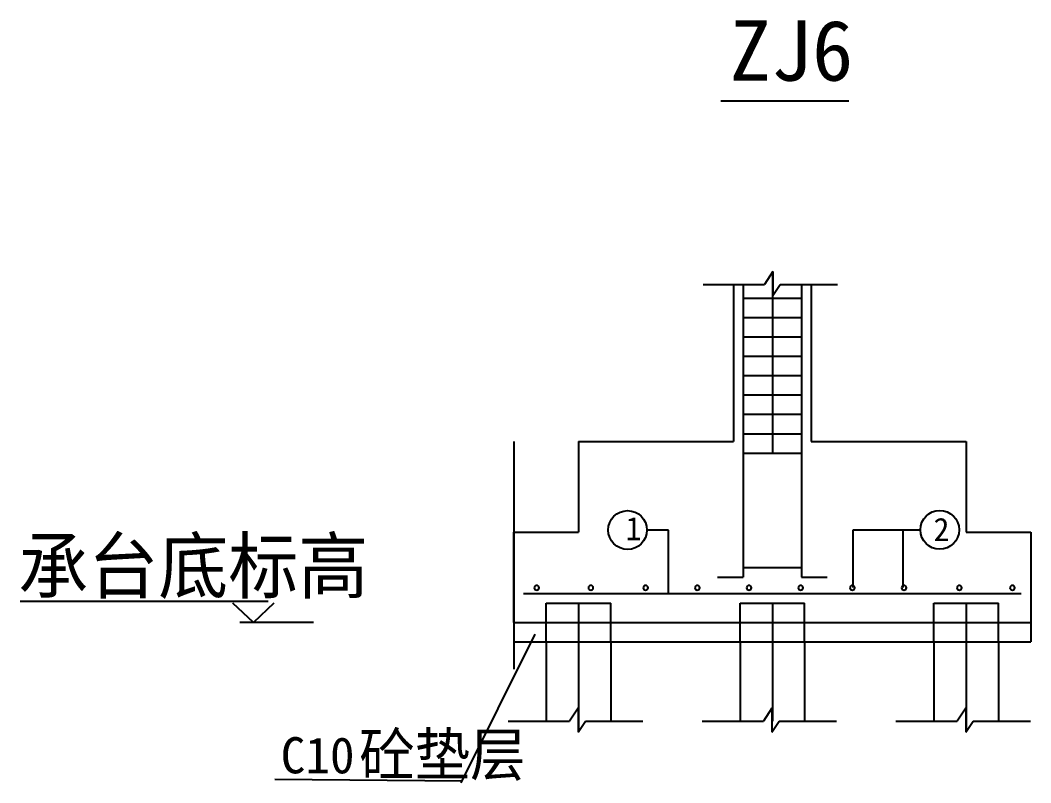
# Model space of a CAD drawing. Header units: metres. Extents: x 4568 to 182545, y -86951 to 35529.
# Drawn here: x 23279 to 28537, y -74490 to -70521 of the extents above; entities that cross this region are included whole.
import ezdxf

# ---------------------------------------------------------------- set-up
doc = ezdxf.new("R2010")
doc.units = ezdxf.units.M
for name, color, linetype in [('AXIS', 9, 'Continuous'), ('CCX', 7, 'Continuous'), ('HZ', 2, 'Continuous'), ('LIS', 2, 'Continuous'), ('LT', 7, 'Continuous'), ('LTX', 7, 'Continuous'), ('STEEL', 2, 'Continuous'), ('TXT', 7, 'Continuous')]:
    doc.layers.add(name, color=color, linetype=linetype)
doc.dimstyles.get("Standard").update_dxf_attribs({"dimtxt": 2.5, "dimasz": 2.5, "dimexe": 1.25, "dimexo": 0.625, "dimtad": 1, "dimcen": 2.5, "dimazin": 3, "dimtfac": 1, "dimtmove": 0, "dimatfit": 3})

# ---------------------------------------------------------------- blocks, each defined once
blk = doc.blocks.new('_CLOSEDFILLED')
at = {"color": 0, "linetype": 'BYBLOCK'}
blk.add_solid([(-1, 0), (0, 0), (-1, 0)], dxfattribs=at)
blk = doc.blocks.new('*D505')
for p, q in [((25847.45, -73184.76), (25847.45, -73420.08)), ((25847.2, -73420.08), (25846.95, -73420.08)), ((25847.45, -73655.4), (25847.45, -73420.08)), ((25847.45, -73420.08), (25847.45, -73420.08)), ((25847.7, -73420.08), (25847.95, -73420.08))]:
    blk.add_line(p, q)
at = {"layer": 'Defpoints'}
for p in [(25847.45, -73184.76), (25847.45, -73420.08), (25847.45, -73655.4)]:
    blk.add_point(p, dxfattribs=at)
at = {"layer": 'CCX', "xscale": 0.25, "yscale": 0.25}
blk.add_blockref('_CLOSEDFILLED', (25847.45, -73420.08), dxfattribs=at)
at = {"layer": 'CCX', "xscale": 0.25, "yscale": 0.25, "rotation": 180}
blk.add_blockref('_CLOSEDFILLED', (25847.45, -73420.08), dxfattribs=at)
at = {"layer": 'CCX', "insert": (25847.45, -73418.955), "char_height": 1, "attachment_point": 5}
blk.add_mtext('H1', dxfattribs=at)
blk = doc.blocks.new('*D506')
for p, q in [((25847.2, -73377.31), (25846.95, -73377.31)), ((25847.45, -73554.55), (25847.45, -73377.31)), ((25847.45, -73504.12), (25847.45, -73377.31)), ((25847.45, -73377.31), (25847.45, -73377.31)), ((25847.7, -73377.31), (25847.95, -73377.31))]:
    blk.add_line(p, q)
at = {"layer": 'Defpoints'}
for p in [(25847.45, -73377.31), (25847.45, -73504.12), (25847.45, -73554.55)]:
    blk.add_point(p, dxfattribs=at)
at = {"layer": 'CCX', "xscale": 0.25, "yscale": 0.25}
blk.add_blockref('_CLOSEDFILLED', (25847.45, -73377.31), dxfattribs=at)
at = {"layer": 'CCX', "xscale": 0.25, "yscale": 0.25, "rotation": 180}
blk.add_blockref('_CLOSEDFILLED', (25847.45, -73377.31), dxfattribs=at)
at = {"layer": 'CCX', "insert": (25847.45, -73376.185), "char_height": 1, "attachment_point": 5}
blk.add_mtext('35', dxfattribs=at)
blk = doc.blocks.new('*D507')
for p, q in [((25847.45, -73655.4), (25847.45, -73897.34)), ((25847.45, -73756.26), (25847.45, -73897.34)), ((25847.2, -73897.34), (25846.95, -73897.34)), ((25847.45, -73897.34), (25847.45, -73897.34)), ((25847.7, -73897.34), (25847.95, -73897.34))]:
    blk.add_line(p, q)
at = {"layer": 'Defpoints'}
for p in [(25847.45, -73655.4), (25847.45, -73756.26), (25847.45, -73897.34)]:
    blk.add_point(p, dxfattribs=at)
at = {"layer": 'CCX', "xscale": 0.25, "yscale": 0.25}
blk.add_blockref('_CLOSEDFILLED', (25847.45, -73897.34), dxfattribs=at)
at = {"layer": 'CCX', "xscale": 0.25, "yscale": 0.25, "rotation": 180}
blk.add_blockref('_CLOSEDFILLED', (25847.45, -73897.34), dxfattribs=at)
at = {"layer": 'CCX', "insert": (25847.45, -73896.215), "char_height": 1, "attachment_point": 5}
blk.add_mtext('80', dxfattribs=at)
blk = doc.blocks.new('*D508')
for p, q in [((25847.45, -72714.11), (25847.45, -73184.76)), ((25847.2, -73184.76), (25846.95, -73184.76)), ((25847.45, -73655.4), (25847.45, -73184.76)), ((25847.45, -73184.76), (25847.45, -73184.76)), ((25847.7, -73184.76), (25847.95, -73184.76))]:
    blk.add_line(p, q)
at = {"layer": 'Defpoints'}
for p in [(25847.45, -72714.11), (25847.45, -73184.76), (25847.45, -73655.4)]:
    blk.add_point(p, dxfattribs=at)
at = {"layer": 'CCX', "xscale": 0.25, "yscale": 0.25}
blk.add_blockref('_CLOSEDFILLED', (25847.45, -73184.76), dxfattribs=at)
at = {"layer": 'CCX', "xscale": 0.25, "yscale": 0.25, "rotation": 180}
blk.add_blockref('_CLOSEDFILLED', (25847.45, -73184.76), dxfattribs=at)
at = {"layer": 'CCX', "insert": (25847.45, -73183.635), "char_height": 1, "attachment_point": 5}
blk.add_mtext('H', dxfattribs=at)
blk = doc.blocks.new('*D509')
for p, q in [((25847.45, -73554.55), (25847.45, -73596.08)), ((25847.2, -73596.08), (25846.95, -73596.08)), ((25847.45, -73655.4), (25847.45, -73596.08)), ((25847.45, -73596.08), (25847.45, -73596.08)), ((25847.7, -73596.08), (25847.95, -73596.08))]:
    blk.add_line(p, q)
at = {"layer": 'Defpoints'}
for p in [(25847.45, -73554.55), (25847.45, -73596.08), (25847.45, -73655.4)]:
    blk.add_point(p, dxfattribs=at)
at = {"layer": 'CCX', "xscale": 0.25, "yscale": 0.25}
blk.add_blockref('_CLOSEDFILLED', (25847.45, -73596.08), dxfattribs=at)
at = {"layer": 'CCX', "xscale": 0.25, "yscale": 0.25, "rotation": 180}
blk.add_blockref('_CLOSEDFILLED', (25847.45, -73596.08), dxfattribs=at)
at = {"layer": 'CCX', "insert": (25847.45, -73594.955), "char_height": 1, "attachment_point": 5}
blk.add_mtext('100', dxfattribs=at)

msp = doc.modelspace()

# ---------------------------------------------------------------- linework, layer by layer
at = {"layer": 'AXIS'}
for p, q in [((27192.14, -71833.69), (27192.14, -72774.08)), ((26183.62, -73554.55), (26183.62, -74223.57)), ((27192.14, -73554.55), (27192.14, -74169.64)), ((28200.67, -73554.55), (28200.67, -74223.57))]:
    msp.add_line(p, q, dxfattribs=at)
at = {"layer": 'LIS'}
for p, q in [((26990.44, -71897.23), (26990.44, -72714.11)), ((27393.85, -71897.23), (27393.85, -72714.11)), ((26183.62, -72714.11), (26990.44, -72714.11)), ((26183.62, -72714.11), (26183.62, -73184.76)), ((27393.85, -72714.11), (28200.67, -72714.11)), ((28200.67, -72714.11), (28200.67, -73184.76)), ((25847.45, -73184.76), (26183.62, -73184.76)), ((25847.45, -73184.76), (25847.45, -73756.26)), ((28200.67, -73184.76), (28536.84, -73184.76)), ((28536.84, -73184.76), (28536.84, -73756.26)), ((25847.45, -73655.4), (28536.84, -73655.4)), ((25847.45, -73756.26), (28536.84, -73756.26))]:
    msp.add_line(p, q, dxfattribs=at)
at = {"layer": 'LT'}
for p, q in [((27195.1, -71829.15), (27150.75, -71897.23)), ((27195.1, -71829.15), (27195.1, -71954.33)), ((26831.43, -71897.23), (27150.75, -71897.23)), ((27195.1, -71954.33), (27233.19, -71897.23)), ((27233.19, -71897.23), (27531.31, -71897.23)), ((26651.04, -73174.48), (26539.76, -73174.48)), ((26651.04, -73504.12), (26651.04, -73174.48)), ((27612.77, -73473.14), (27612.77, -73173.48)), ((27612.77, -73173.48), (27962.3, -73173.48)), ((27873.07, -73473.14), (27873.07, -73173.48)), ((24569.45, -73545.64), (23278.55, -73545.64)), ((24493.12, -73655.4), (24385.46, -73554.55)), ((24597.68, -73554.55), (24493.12, -73655.4)), ((24803.91, -73655.4), (24421.94, -73655.4)), ((25572.63, -74489.94), (25958.18, -73716.2)), ((26015.53, -73756.26), (26015.53, -74169.64)), ((26351.71, -73756.26), (26351.71, -74169.64)), ((27024.06, -73756.26), (27024.06, -74169.64)), ((27360.23, -73756.26), (27360.23, -74169.64)), ((28032.58, -73756.26), (28032.58, -74169.64)), ((28368.75, -73756.26), (28368.75, -74169.64)), ((26181.51, -74101.56), (26137.15, -74169.64)), ((26181.51, -74101.56), (26181.51, -74226.73)), ((27190.03, -74101.56), (27145.67, -74169.64)), ((27190.03, -74101.56), (27190.03, -74226.73)), ((28198.55, -74101.56), (28154.2, -74169.64)), ((28198.55, -74101.56), (28198.55, -74226.73)), ((25817.84, -74169.64), (26137.15, -74169.64)), ((26181.51, -74226.73), (26219.6, -74169.64)), ((26219.6, -74169.64), (26517.71, -74169.64)), ((26826.36, -74169.64), (27145.67, -74169.64)), ((27190.03, -74226.73), (27228.12, -74169.64)), ((27228.12, -74169.64), (27526.24, -74169.64)), ((27834.88, -74169.64), (28154.2, -74169.64)), ((28198.55, -74226.73), (28236.64, -74169.64)), ((28236.64, -74169.64), (28534.76, -74169.64)), ((24603.28, -74471.07), (25578.82, -74479.99))]:
    msp.add_line(p, q, dxfattribs=at)
msp.add_lwpolyline([(26924.47, -70940.79), (27590.92, -70940.79)], dxfattribs=at)
for points in [[(25953.29, -73474.95, 1), (25978.51, -73474.95, 1)], [(26234.78, -73474.95, 1), (26259.99, -73474.95, 1)], [(26520.03, -73474.95, 1), (26545.25, -73474.95, 1)], [(26788.97, -73474.95, 1), (26814.19, -73474.95, 1)], [(27057.91, -73474.95, 1), (27083.12, -73474.95, 1)], [(27326.85, -73474.95, 1), (27352.06, -73474.95, 1)], [(27595.79, -73474.95, 1), (27621, -73474.95, 1)], [(27864.73, -73474.95, 1), (27889.94, -73474.95, 1)], [(28152.51, -73474.95, 1), (28177.72, -73474.95, 1)], [(28428.51, -73474.95, 1), (28453.72, -73474.95, 1)]]:
    msp.add_lwpolyline(points, format="xyb", close=True, dxfattribs=at)
for centre in [(26438.91, -73174.48), (28063.15, -73173.48)]:
    msp.add_circle(centre, 100.85, dxfattribs=at)
at = {"layer": 'LTX'}
for p, q in [((26015.53, -73554.55), (26351.71, -73554.55)), ((26015.53, -73756.26), (26015.53, -73554.55)), ((26351.71, -73756.26), (26351.71, -73554.55)), ((27024.06, -73554.55), (27360.23, -73554.55)), ((27024.06, -73756.26), (27024.06, -73554.55)), ((27360.23, -73756.26), (27360.23, -73554.55)), ((28032.58, -73554.55), (28368.75, -73554.55)), ((28032.58, -73756.26), (28032.58, -73554.55)), ((28368.75, -73756.26), (28368.75, -73554.55))]:
    msp.add_line(p, q, dxfattribs=at)
at = {"layer": 'STEEL'}
for p, q in [((27040.87, -71897.23), (27040.87, -73420.08)), ((27343.42, -71897.23), (27343.42, -73420.08)), ((27040.87, -71967.26), (27343.42, -71967.26)), ((27040.87, -72068.11), (27343.42, -72068.11)), ((27040.87, -72168.96), (27343.42, -72168.96)), ((27040.87, -72269.82), (27343.42, -72269.82)), ((27040.87, -72370.67), (27343.42, -72370.67)), ((27040.87, -72471.52), (27343.42, -72471.52)), ((27040.87, -72572.37), (27343.42, -72572.37)), ((27040.87, -72673.23), (27343.42, -72673.23)), ((27040.87, -72774.08), (27343.42, -72774.08)), ((27040.87, -73370.21), (27343.42, -73370.21)), ((26906.4, -73420.08), (27040.87, -73420.08)), ((27343.42, -73420.08), (27477.89, -73420.08)), ((25897.87, -73504.12), (28486.41, -73504.12))]:
    msp.add_line(p, q, dxfattribs=at)

# ---------------------------------------------------------------- texts
at = {"layer": 'HZ'}
for s, p in [('1', (26428.32, -73227.44)), ('2', (28031.1, -73231.94))]:
    msp.add_text(s, height=121.02, dxfattribs=at).set_placement(p)
at = {"layer": 'TXT'}
for s, height, p in [('ZJ6', 315, (26970.06, -70836.26)), ('承台底标高', 280.15, (23268.64, -73500.91)), ('砼垫层', 221.88, (25042.6, -74453.32)), ('C10', 188.26, (24633.97, -74440.83))]:
    msp.add_text(s, height=height, dxfattribs=at).set_placement(p)

# ---------------------------------------------------------------- dimensions: what is measured, and where the dimension line sits
at = {"layer": 'CCX'}
for base, p1, p2, text, picture, middle in [((25847.45, -73184.76), (25847.45, -73655.4), (25847.45, -72714.11), 'H', '*D508', (25847.45, -73183.635)), ((25847.45, -73420.08), (25847.45, -73655.4), (25847.45, -73184.76), 'H1', '*D505', (25847.45, -73418.955)), ((25847.45, -73377.31), (25847.45, -73554.55), (25847.45, -73504.12), '35', '*D506', (25847.45, -73376.185)), ((25847.45, -73596.08), (25847.45, -73655.4), (25847.45, -73554.55), '100', '*D509', (25847.45, -73594.955)), ((25847.45, -73897.34), (25847.45, -73655.4), (25847.45, -73756.26), '80', '*D507', (25847.45, -73896.215))]:
    dim = msp.add_linear_dim(base=base, p1=p1, p2=p2, text=text, dimstyle='Standard', dxfattribs=at)
    dim.commit()
    dim.dimension.update_dxf_attribs({"geometry": picture, "text_midpoint": middle})

doc.saveas('drawing.dxf')
